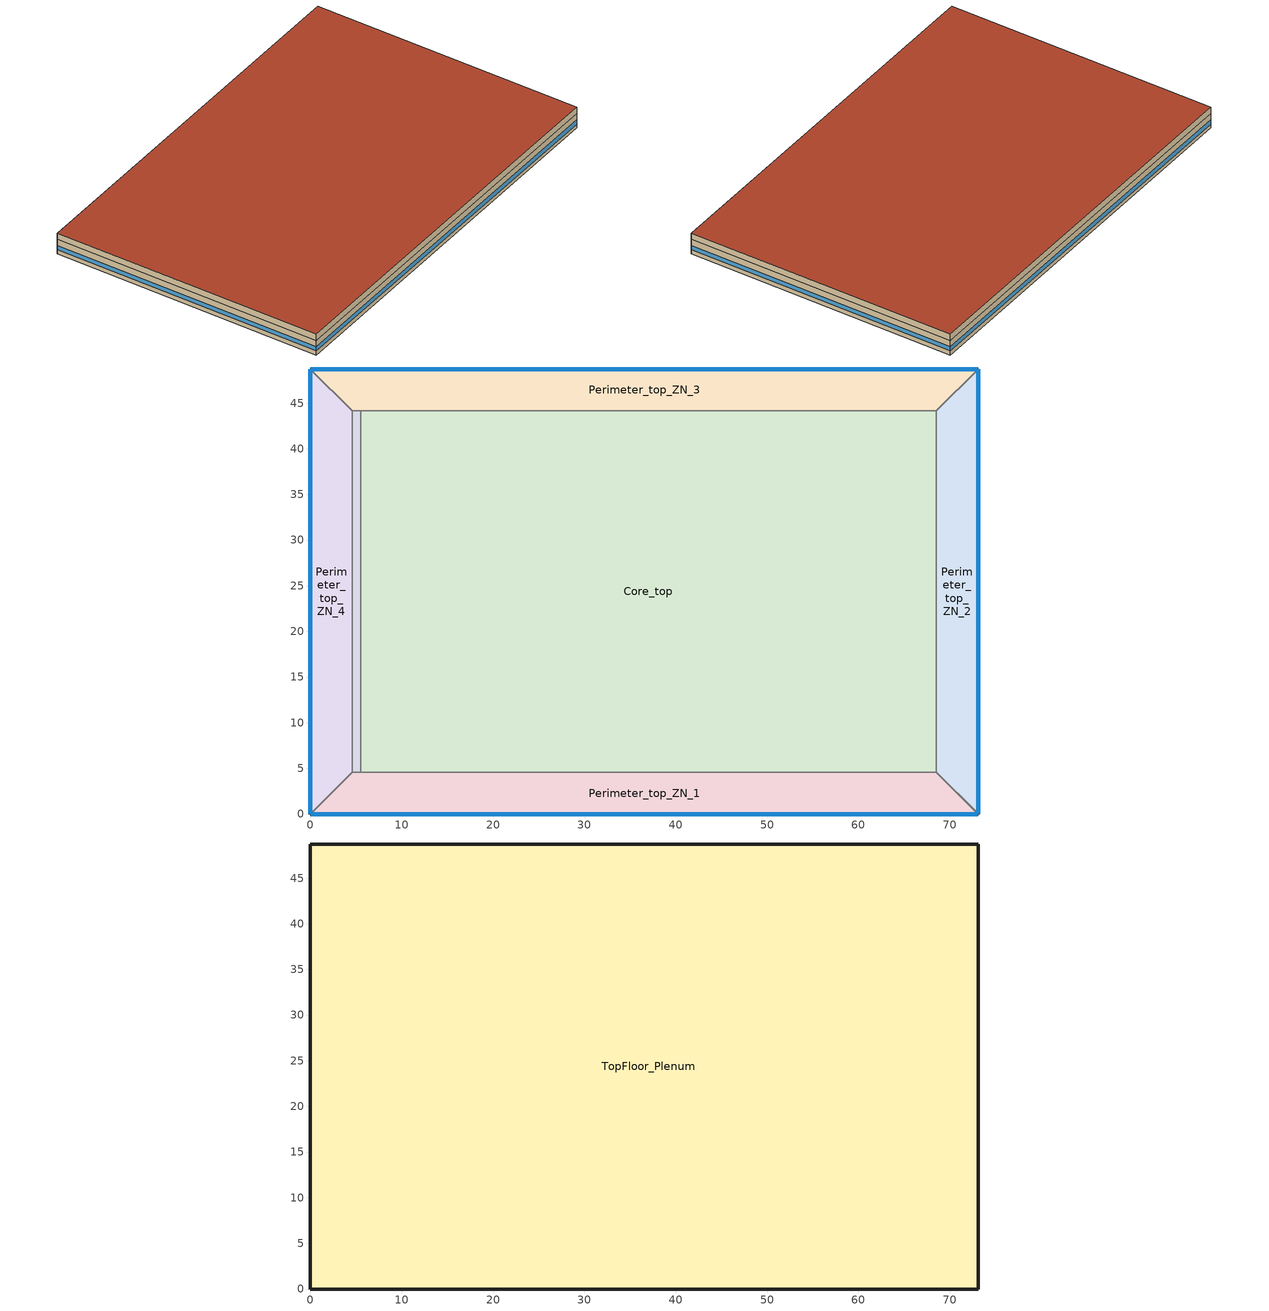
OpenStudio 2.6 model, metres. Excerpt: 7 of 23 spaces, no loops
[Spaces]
DataCenter_top_ZN_6
 floor adiabatic (BTAP-Int-Wall): 5.49,44.16 5.49,4.57 4.57,4.57 4.57,44.16 z43.6
 wall to Perimeter_top_ZN_4: 4.57,44.16 4.57,4.57 z43.6:46.34
 wall to Core_top: 5.49,4.57 5.49,44.16 z43.6:46.34
 wall to Perimeter_top_ZN_3: 5.49,44.16 4.57,44.16 z43.6:46.34
 wall to Perimeter_top_ZN_1: 4.57,4.57 5.49,4.57 z43.6:46.34
Perimeter_top_ZN_3
 floor adiabatic (BTAP-Int-Wall): 73.11,48.74 68.53,44.16 4.57,44.16 0,48.74 z43.6
 wall outside: 73.11,48.74 0,48.74 z43.6:46.34
 wall to Core_top: 5.49,44.16 68.53,44.16 z43.6:46.34
 wall to Perimeter_top_ZN_2: 68.53,44.16 73.11,48.74 z43.6:46.34
 wall to Perimeter_top_ZN_4: 0,48.74 4.57,44.16 z43.6:46.34
 window: 73.08,48.74 0.03,48.74 z44.36:45.15
Core_top
 floor adiabatic (BTAP-Int-Wall): 68.53,44.16 68.53,4.57 5.49,4.57 5.49,44.16 z43.6
 wall to Perimeter_top_ZN_1: 5.49,4.57 68.53,4.57 z43.6:46.34
 wall to Perimeter_top_ZN_2: 68.53,4.57 68.53,44.16 z43.6:46.34
Perimeter_top_ZN_2
 floor adiabatic (BTAP-Int-Wall): 73.11,48.74 73.11,0 68.53,4.57 68.53,44.16 z43.6
 wall outside: 73.11,0 73.11,48.74 z43.6:46.34
 wall to Perimeter_top_ZN_1: 68.53,4.57 73.11,0 z43.6:46.34
 window: 73.11,0.03 73.11,48.71 z44.36:45.15
Perimeter_top_ZN_1
 floor adiabatic (BTAP-Int-Wall): 68.53,4.57 73.11,0 0,0 4.57,4.57 z43.6
 wall outside: 0,0 73.11,0 z43.6:46.34
 wall to Perimeter_top_ZN_4: 4.57,4.57 0,0 z43.6:46.34
 window: 0.03,0 73.08,0 z44.36:45.15
Perimeter_top_ZN_4
 floor adiabatic (BTAP-Int-Wall): 0,48.74 4.57,44.16 4.57,4.57 0,0 z43.6
 wall outside: 0,48.74 0,0 z43.6:46.34
 window: 0,48.71 0,0.03 z44.36:45.15
TopFloor_Plenum
 floor to Perimeter_top_ZN_3: 73.11,48.74 68.53,44.16 4.57,44.16 0,48.74 z46.34
 floor to Perimeter_top_ZN_2: 73.11,48.74 73.11,0 68.53,4.57 68.53,44.16 z46.34
 floor to Perimeter_top_ZN_1: 68.53,4.57 73.11,0 0,0 4.57,4.57 z46.34
 floor to Perimeter_top_ZN_4: 0,48.74 4.57,44.16 4.57,4.57 0,0 z46.34
 floor to DataCenter_top_ZN_6: 5.49,44.16 5.49,4.57 4.57,4.57 4.57,44.16 z46.34
 floor to Core_top: 68.53,44.16 68.53,4.57 5.49,4.57 5.49,44.16 z46.34
 wall outside: 0,0 73.11,0 73.11,48.74 0,48.74 0,0 z46.34:47.56
 roof outside: 73.11,0 73.11,48.74 0,48.74 0,0 z47.56
[Building]
LargeOffice-CAN_QC_Kuujjuaq.AP.719060_CWEC2016.epw created: 2018-10-11 19:45:18 +0000: North Axis {deg}=0; Default Construction Set=BTAP-Mass at hdd = 8550.0; Standards Number of Stories=13; Standards Number of Above Ground Stories=12; Standards Building Type=LargeOffice
[Site]
Kuujjuaq AP_QC_CAN: Latitude {deg}=58.1; Longitude {deg}=-68.417; Time Zone {hr}=-5; Elevation {m}=39.9
[Site:WaterMainsTemperature]
Calculation Method=Correlation; Annual Average Outdoor Air Temperature {C}=-3.825; Maximum Difference In Monthly Average Outdoor Air Temperatures {deltaC}=36
[Site:GroundTemperature:BuildingSurface]
19.527, 19.502, 19.536, 19.598, 20.002, 21.64, 22.225, 22.375, 21.449, 20.121, 19.802, 19.633
[SizingPeriod:DesignDay] Barometric Pressure {Pa}=100847; Sky Clearness=0; Rain Indicator=0; Snow Indicator=0; Day of Month=21; Daylight Saving Time Indicator=0; Humidity Indicating Type=Wetbulb; Dry-Bulb Temperature Range Modifier Type=DefaultMultipliers
Name | Maximum Dry-Bulb Temperature {C} | Daily Dry-Bulb Temperature Range {deltaC} | Humidity Indicating Conditions at Maximum Dry-Bulb | Wind Speed {m/s} | Wind Direction {deg} | Month | Day Type | Solar Model Indicator | ASHRAE Taub | ASHRAE Taud
Kuujjuaq AP Ann Clg .4% Condns DB=>MWB | 24.1 | 10.3 | 16.2 | 4 | 210 | 7 | SummerDesignDay | ASHRAETau | 0.364 | 2.418
Kuujjuaq AP Ann Htg 99.6% Condns DB | -36.2 | 0 | -36.2 | 2.2 | 220 | 1 | WinterDesignDay | ASHRAEClearSky
[Material:NoMass] Roughness=Smooth; Thermal Absorptance=0.9; Solar Absorptance=0.7
Name | Thermal Resistance {m2-K/W} | Visible Absorptance
Typical Carpet Pad | 0.21648 | 0.8
Typical Insulation 1 | 6.78179 | 0.7
Typical Insulation 2 | 5.19354 | 0.7
Typical Insulation 3 | 7.04224 | 0.7
Typical Carpet Pad 2 | 2.57255 | 0.8
Typical Carpet Pad 3 | 4.69593 | 0.8
Typical Insulation 4 | 0.624982 | 0.7
Typical Insulation 5 | 0.625 | 0.7
[Material]
Name | Roughness | Thickness {m} | Conductivity {W/m-K} | Density {kg/m3} | Specific Heat {J/kg-K} | Thermal Absorptance | Solar Absorptance | Visible Absorptance
100mm Normalweight concrete floor | MediumSmooth | 0.1016 | 2.31 | 2322 | 832
G01 13mm gypsum board | Smooth | 0.0127 | 0.16 | 800 | 1090 | 0.9 | 0.7 | 0.5
G05 25mm wood | MediumSmooth | 0.0254 | 0.15 | 608 | 1630 | 0.9 | 0.5 | 0.5
4 in. Normalweight Concrete Floor | MediumRough | 0.1016 | 2.31 | 2322 | 832 | 0.9 | 0.7 | 0.7
1IN Stucco | Smooth | 0.0253 | 0.6918 | 1858 | 837 | 0.9 | 0.7 | 0.92
8IN CONCRETE HW RefBldg | Rough | 0.2032 | 1.311 | 2240 | 836.8 | 0.9 | 0.7 | 0.7
1/2IN Gypsum | Smooth | 0.0127 | 0.16 | 784.9 | 830 | 0.9 | 0.4 | 0.4
Metal Roof Surface; F08 Metal surface | Smooth | 0.0008 | 45.28 | 7824 | 500 | 0.9 | 0.7 | 0.7
6 in. Normalweight Concrete Floor | MediumRough | 0.1524 | 2.31 | 2322 | 832 | 0.9 | 0.7 | 0.7
[Construction]
BTAP-Int-Floor: 100mm Normalweight concrete floor, Typical Carpet Pad
BTAP-Int-Wall: G01 13mm gypsum board, G01 13mm gypsum board
BTAP-Int-Ceiling: Typical Carpet Pad, 100mm Normalweight concrete floor
BTAP-Ext-DaylightDiffuser: SimpleGlazing
BTAP-Int-Door: G05 25mm wood
BTAP-Ext-Floor-Mass:U-0.142: Typical Insulation 1, 4 in. Normalweight Concrete Floor, Typical Carpet Pad
BTAP-Ext-Wall-Mass:U-0.183: 1IN Stucco, 8IN CONCRETE HW RefBldg, Typical Insulation 2, 1/2IN Gypsum
BTAP-Ext-Roof-Metal:U-0.142: Metal Roof Surface, Typical Insulation 3
BTAP-Grnd-Floor-Mass:U-0.379: 6 in. Normalweight Concrete Floor, Typical Carpet Pad 2
BTAP-Grnd-Roof-Mass:U-0.21: 6 in. Normalweight Concrete Floor, Typical Carpet Pad 3
BTAP-Ext-Door:U-1.6: F08 Metal surface, Typical Insulation 4
BTAP-Ext-OverHeadDoor:U-1.6: Typical Insulation 5
BTAP-Ext-DaylightDiffuser:U=0.160 SHGC=0.600: SimpleGlazing:U=0.160 SHGC=0.600
[DefaultConstructionSet]
BTAP-Mass at hdd = 8550.0: Default Exterior Surface Constructions=BTAP-Mass at hdd = 8550.0; Default Interior Surface Constructions=Default Surface Constructions 2; Default Ground Contact Surface Constructions=BTAP-Mass at hdd = 8550.0 1; Default Exterior SubSurface Constructions=BTAP-Mass at hdd = 8550.0; Default Interior SubSurface Constructions=Default Sub Surface Constructions 2; Interior Partition Construction=BTAP-Int-Door
[DefaultSurfaceConstructions]
Name | Floor Construction | Wall Construction | Roof Ceiling Construction
Default Surface Constructions 2 | BTAP-Int-Floor | BTAP-Int-Wall | BTAP-Int-Ceiling
BTAP-Mass at hdd = 8550.0 | BTAP-Ext-Floor-Mass:U-0.142 | BTAP-Ext-Wall-Mass:U-0.183 | BTAP-Ext-Roof-Metal:U-0.142
BTAP-Mass at hdd = 8550.0 1 | BTAP-Grnd-Floor-Mass:U-0.379 | BTAP-Grnd-Roof-Mass:U-0.21 | BTAP-Grnd-Roof-Mass:U-0.21
[DefaultSubSurfaceConstructions]
Name | Fixed Window Construction | Operable Window Construction | Door Construction | Glass Door Construction | Overhead Door Construction | Skylight Construction | Tubular Daylight Dome Construction | Tubular Daylight Diffuser Construction
Default Sub Surface Constructions 2 | BTAP-Ext-DaylightDiffuser | BTAP-Ext-DaylightDiffuser | BTAP-Int-Door
BTAP-Mass at hdd = 8550.0 | BTAP-Ext-DaylightDiffuser:U=0.160 SHGC=0.600 | BTAP-Ext-DaylightDiffuser:U=0.160 SHGC=0.600 | BTAP-Ext-Door:U-1.6 | BTAP-Ext-DaylightDiffuser:U=0.160 SHGC=0.600 | BTAP-Ext-OverHeadDoor:U-1.6 | BTAP-Ext-DaylightDiffuser:U=0.160 SHGC=0.600 | BTAP-Ext-DaylightDiffuser:U=0.160 SHGC=0.600 | BTAP-Ext-DaylightDiffuser:U=0.160 SHGC=0.600
[WindowMaterial:SimpleGlazingSystem] Solar Heat Gain Coefficient=0.6; Visible Transmittance=0.21
Name | U-Factor {W/m2-K}
SimpleGlazing | 2.2
SimpleGlazing:U=0.160 SHGC=0.600 | 1.6
[Space] Building Story=Building Story 3
Name | Space Type | Thermal Zone | Part of Total Floor Area
DataCenter_top_ZN_6 | Space Function Office - open plan | Sp-DataCenter_top_ZN_6 Sys-6 Flr-4 Sch-A HPlcmt-core ZN
Perimeter_top_ZN_3 | Space Function Office - open plan | Sp-Perimeter_top_ZN_3 Sys-6 Flr-4 Sch-A HPlcmt-north ZN | Yes
Core_top | Space Function Office - open plan | Sp-Core_top Sys-6 Flr-4 Sch-A HPlcmt-core ZN | Yes
Perimeter_top_ZN_2 | Space Function Office - open plan | Sp-Perimeter_top_ZN_2 Sys-6 Flr-4 Sch-A HPlcmt-east ZN | Yes
Perimeter_top_ZN_1 | Space Function Office - open plan | Sp-Perimeter_top_ZN_1 Sys-6 Flr-4 Sch-A HPlcmt-south ZN | Yes
TopFloor_Plenum | Space Function - undefined - | Sp-TopFloor_Plenum Sys-0 Flr-4 Sch-- undefined - HPlcmt-north ZN | No
Perimeter_top_ZN_4 | Space Function Office - open plan | Sp-Perimeter_top_ZN_4 Sys-6 Flr-4 Sch-A HPlcmt-west ZN | Yes
[BuildingStory]
Building Story 3: Nominal Z Coordinate {m}=43.5952
[SpaceType] Standards Building Type=Space Function
Name | Default Schedule Set | Design Specification Outdoor Air Object | Standards Space Type
Space Function Office - open plan | Space Function Office - open plan Schedule Set | Space Function Office - open plan Ventilation | Office - open plan
Space Function - undefined - | Space Function - undefined - Schedule Set | Space Function - undefined - Ventilation | - undefined -
[DesignSpecification:OutdoorAir] Outdoor Air Flow per Person {m3/s-person}=0; Outdoor Air Flow Air Changes per Hour {1/hr}=0
Name | Outdoor Air Flow per Floor Area {m3/s-m2} | Outdoor Air Method | Outdoor Air Flow Rate {m3/s}
Space Function - undefined - Ventilation | 0
Space Function Office - open plan Ventilation | 0.0004318 | Sum | 0
[DefaultScheduleSet] Infiltration Schedule=Always On
Name | Number of People Schedule | People Activity Level Schedule | Lighting Schedule | Electric Equipment Schedule
Space Function - undefined - Schedule Set
Space Function Office - open plan Schedule Set | NECB-A-Occupancy | NECB-Activity | NECB-A-Lighting | NECB-A-Electric-Equipment
[ThermostatSetpoint:DualSetpoint]
Name | Heating Setpoint Temperature Schedule | Cooling Setpoint Temperature Schedule
Space Function - undefined - Thermostat 6
Space Function Office - open plan Thermostat 33; Space Function Office - open plan Thermostat 34; Space Function Office - open plan Thermostat 35; Space Function Office - open plan Thermostat 36; Space Function Office - open plan Thermostat 37; Space Function Office - open plan Thermostat 38 | NECB-A-Thermostat Setpoint-Heating | NECB-A-Thermostat Setpoint-Cooling
[People:Definition]
Space Function Office - open plan People Definition: Number of People Calculation Method=People/Area; People per Space Floor Area {person/m2}=0.0500522; Fraction Radiant=0.3
[People]
Space Function Office - open plan People: People Definition=Space Function Office - open plan People Definition; Space or SpaceType=Space Function Office - open plan; Work Efficiency Schedule=Work Efficiency Schedule; Clothing Insulation Schedule=Clothing Schedule; Air Velocity Schedule=Air Velocity Schedule; Multiplier=1
[Lights:Definition]
Space Function Office - open plan Lights Definition: Design Level Calculation Method=Watts/Area; Watts per Space Floor Area {W/m2}=10.9999; Fraction Radiant=0.5; Fraction Visible=0.2
[Lights]
Space Function Office - open plan Lights: Lights Definition=Space Function Office - open plan Lights Definition; Space or SpaceType=Space Function Office - open plan; Fraction Replaceable=1
[ElectricEquipment:Definition]
Space Function Office - open plan Elec Equip Definition: Design Level Calculation Method=Watts/Area; Watts per Space Floor Area {W/m2}=7.49994; Fraction Radiant=0.5
[ElectricEquipment]
Space Function Office - open plan Elec Equip: Electric Equipment Definition=Space Function Office - open plan Elec Equip Definition; Space or SpaceType=Space Function Office - open plan
[SpaceInfiltration:DesignFlowRate] Schedule=Always On Discrete; Design Flow Rate Calculation Method=Flow/ExteriorArea; Flow per Exterior Surface Area {m3/s-m2}=0.00025; Constant Term Coefficient=0; Temperature Term Coefficient=0; Velocity Term Coefficient=0.224; Velocity Squared Term Coefficient=0
Name | Space or SpaceType
Perimeter_top_ZN_1 Infiltration | Perimeter_top_ZN_1
Perimeter_top_ZN_2 Infiltration | Perimeter_top_ZN_2
Perimeter_top_ZN_3 Infiltration | Perimeter_top_ZN_3
Perimeter_top_ZN_4 Infiltration | Perimeter_top_ZN_4
TopFloor_Plenum Infiltration | TopFloor_Plenum
[ThermalZone] Use Ideal Air Loads=No
Name | Thermostat
Sp-TopFloor_Plenum Sys-0 Flr-4 Sch-- undefined - HPlcmt-north ZN | Space Function - undefined - Thermostat 6
Sp-Perimeter_top_ZN_3 Sys-6 Flr-4 Sch-A HPlcmt-north ZN | Space Function Office - open plan Thermostat 33
Sp-Perimeter_top_ZN_2 Sys-6 Flr-4 Sch-A HPlcmt-east ZN | Space Function Office - open plan Thermostat 34
Sp-Perimeter_top_ZN_4 Sys-6 Flr-4 Sch-A HPlcmt-west ZN | Space Function Office - open plan Thermostat 35
Sp-Perimeter_top_ZN_1 Sys-6 Flr-4 Sch-A HPlcmt-south ZN | Space Function Office - open plan Thermostat 36
Sp-Core_top Sys-6 Flr-4 Sch-A HPlcmt-core ZN | Space Function Office - open plan Thermostat 37
Sp-DataCenter_top_ZN_6 Sys-6 Flr-4 Sch-A HPlcmt-core ZN | Space Function Office - open plan Thermostat 38
[Sizing:Zone] Zone Cooling Design Supply Air Temperature Input Method=SupplyAirTemperature; Zone Cooling Design Supply Air Temperature {C}=14; Zone Cooling Design Supply Air Temperature Difference {deltaC}=11.11; Zone Heating Design Supply Air Temperature Input Method=SupplyAirTemperature; Zone Heating Design Supply Air Temperature {C}=40; Zone Heating Design Supply Air Temperature Difference {deltaC}=11.11; Zone Cooling Design Supply Air Humidity Ratio {kg-H2O/kg-air}=0.0085; Zone Heating Design Supply Air Humidity Ratio {kg-H2O/kg-air}=0.008; Cooling Design Air Flow Method=DesignDay; Heating Design Air Flow Method=DesignDay; Account for Dedicated Outdoor Air System=No; Dedicated Outdoor Air System Control Strategy=NeutralSupplyAir; Dedicated Outdoor Air Low Setpoint Temperature for Design {C}=autosize; Dedicated Outdoor Air High Setpoint Temperature for Design {C}=autosize
Sp-GroundFloor_Plenum Sys-0 Flr-2 Sch-- undefined - HPlcmt-north ZN; Sp-MidFloor_Plenum Sys-0 Flr-3 Sch-- undefined - HPlcmt-north ZN; Sp-TopFloor_Plenum Sys-0 Flr-4 Sch-- undefined - HPlcmt-north ZN
[AvailabilityManager:NightCycle] Control Type=CycleOnAny; Thermostat Tolerance {deltaC}=1; Cycling Run Time {s}=3600
Availability Manager Night Cycle 1; Availability Manager Night Cycle 2; Availability Manager Night Cycle 3; Availability Manager Night Cycle 4
[HeatExchanger:AirToAir:SensibleAndLatent]
VAV with Reheat 2 ERV: Availability Schedule=Always On Discrete; Nominal Supply Air Flow Rate {m3/s}=autosize; Sensible Effectiveness at 100% Heating Air Flow=0.5; Latent Effectiveness at 100% Heating Air Flow=0.5; Sensible Effectiveness at 75% Heating Air Flow=0.5; Latent Effectiveness at 75% Heating Air Flow=0.5; Sensible Effectiveness at 100% Cooling Air Flow=0.5; Latent Effectiveness at 100% Cooling Air Flow=0.5; Sensible Effectiveness at 75% Cooling Air Flow=0.5; Latent Effectiveness at 75% Cooling Air Flow=0.5; Nominal Electric Power {W}=110441; Supply Air Outlet Temperature Control=Yes; Heat Exchanger Type=Rotary; Frost Control Type=ExhaustOnly; Threshold Temperature {C}=-23.3; Initial Defrost Time Fraction=0.167; Rate of Defrost Time Fraction Increase {1/K}=1.44; Economizer Lockout=Yes
[SetpointManager:OutdoorAirPretreat]
Setpoint Manager Outdoor Air Pretreat 1: Minimum Setpoint Temperature {C}=-99; Maximum Setpoint Temperature {C}=99; Minimum Setpoint Humidity Ratio {kgWater/kgDryAir}=1e-05; Maximum Setpoint Humidity Ratio {kgWater/kgDryAir}=1
[Schedule:Ruleset]
Always On: Default Day Schedule=Always On Default
Clothing Schedule: Default Day Schedule=Clothing Schedule Default Winter Clothes
Air Velocity Schedule: Default Day Schedule=Air Velocity Schedule Default
Work Efficiency Schedule: Default Day Schedule=Work Efficiency Schedule Default
NECB-A-Occupancy: Default Day Schedule=NECB-A-Occupancy Default
NECB-Activity: Default Day Schedule=NECB-Activity Default; Summer Design Day Schedule=NECB-Activity Summer Design Day; Winter Design Day Schedule=NECB-Activity Winter Design Day
NECB-A-Lighting: Default Day Schedule=NECB-A-Lighting Default
NECB-A-Electric-Equipment: Default Day Schedule=NECB-A-Electric-Equipment Default
NECB-A-Thermostat Setpoint-Heating: Default Day Schedule=NECB-A-Thermostat Setpoint-Heating Default
NECB-A-Thermostat Setpoint-Cooling: Default Day Schedule=NECB-A-Thermostat Setpoint-Cooling Default
[Schedule:Day]
Always On Default; Clothing Schedule Default Winter Clothes: 24, 0, 1
Clothing Schedule Summer Clothes: 24, 0, 0.5
Air Velocity Schedule Default; NECB-A-Electric-Equipment Sat Day; NECB-A-Electric-Equipment Sun|Hol Day: 24, 0, 0.2
Work Efficiency Schedule Default; NECB-A-Occupancy Sat Day; NECB-A-Occupancy Sun|Hol Day: 24, 0, 0
NECB-A-Occupancy Default; NECB-A-Occupancy Default|Wkdy Day: 7, 0, 0, 8, 0, 0.1, 9, 0, 0.7, 12, 0, 0.9, 14, 0, 0.5, 17, 0, 0.9, 18, 0, 0.7, 19, 0, 0.3, 23, 0, 0.1, 24, 0, 0
NECB-Activity Default; NECB-Activity Winter Design Day; NECB-Activity Summer Design Day: 24, 0, 130
NECB-A-Lighting Default; NECB-A-Lighting Default|Wkdy Day: 7, 0, 0.05, 8, 0, 0.3, 9, 0, 0.8, 17, 0, 0.9, 18, 0, 0.8, 19, 0, 0.5, 21, 0, 0.3, 23, 0, 0.1, 24, 0, 0.05
NECB-A-Lighting Sat Day; NECB-A-Lighting Sun|Hol Day: 24, 0, 0.05
NECB-A-Electric-Equipment Default; NECB-A-Electric-Equipment Default|Wkdy Day: 7, 0, 0.2, 8, 0, 0.3, 9, 0, 0.8, 18, 0, 0.9, 19, 0, 0.5, 21, 0, 0.3, 24, 0, 0.2
NECB-A-Thermostat Setpoint-Heating Default; NECB-A-Thermostat Setpoint-Heating Default|Wkdy Day: 6, 0, 18, 7, 0, 20, 21, 0, 22, 24, 0, 18
NECB-A-Thermostat Setpoint-Heating Sat Day; NECB-A-Thermostat Setpoint-Heating Sun|Hol Day: 24, 0, 18
NECB-A-Thermostat Setpoint-Cooling Default; NECB-A-Thermostat Setpoint-Cooling Default|Wkdy Day: 6, 0, 35, 21, 0, 24, 24, 0, 35
NECB-A-Thermostat Setpoint-Cooling Sat Day; NECB-A-Thermostat Setpoint-Cooling Sun|Hol Day: 24, 0, 35
[Schedule:Rule] Date Specification Type=DateRange; Start Day=1
Name | Schedule Ruleset | Rule Order | Day Schedule | Start Month | End Month | End Day | Apply Monday | Apply Tuesday | Apply Wednesday | Apply Thursday | Apply Friday | Apply Saturday | Apply Sunday
Schedule Rule 1 | Clothing Schedule | 0 | Clothing Schedule Summer Clothes | 5 | 9 | 30
Schedule Rule 2 | NECB-A-Occupancy | 2 | NECB-A-Occupancy Default|Wkdy Day | 1 | 12 | 31 | Yes | Yes | Yes | Yes | Yes
Schedule Rule 3 | NECB-A-Occupancy | 1 | NECB-A-Occupancy Sat Day | 1 | 12 | 31 |  |  |  |  |  | Yes
Schedule Rule 4 | NECB-A-Occupancy | 0 | NECB-A-Occupancy Sun|Hol Day | 1 | 12 | 31 |  |  |  |  |  |  | Yes
Schedule Rule 5 | NECB-A-Lighting | 2 | NECB-A-Lighting Default|Wkdy Day | 1 | 12 | 31 | Yes | Yes | Yes | Yes | Yes
Schedule Rule 6 | NECB-A-Lighting | 1 | NECB-A-Lighting Sat Day | 1 | 12 | 31 |  |  |  |  |  | Yes
Schedule Rule 7 | NECB-A-Lighting | 0 | NECB-A-Lighting Sun|Hol Day | 1 | 12 | 31 |  |  |  |  |  |  | Yes
Schedule Rule 8 | NECB-A-Electric-Equipment | 2 | NECB-A-Electric-Equipment Default|Wkdy Day | 1 | 12 | 31 | Yes | Yes | Yes | Yes | Yes
Schedule Rule 9 | NECB-A-Electric-Equipment | 1 | NECB-A-Electric-Equipment Sat Day | 1 | 12 | 31 |  |  |  |  |  | Yes
Schedule Rule 10 | NECB-A-Electric-Equipment | 0 | NECB-A-Electric-Equipment Sun|Hol Day | 1 | 12 | 31 |  |  |  |  |  |  | Yes
Schedule Rule 11 | NECB-A-Thermostat Setpoint-Heating | 2 | NECB-A-Thermostat Setpoint-Heating Default|Wkdy Day | 1 | 12 | 31 | Yes | Yes | Yes | Yes | Yes
Schedule Rule 12 | NECB-A-Thermostat Setpoint-Heating | 1 | NECB-A-Thermostat Setpoint-Heating Sat Day | 1 | 12 | 31 |  |  |  |  |  | Yes
Schedule Rule 13 | NECB-A-Thermostat Setpoint-Heating | 0 | NECB-A-Thermostat Setpoint-Heating Sun|Hol Day | 1 | 12 | 31 |  |  |  |  |  |  | Yes
Schedule Rule 14 | NECB-A-Thermostat Setpoint-Cooling | 2 | NECB-A-Thermostat Setpoint-Cooling Default|Wkdy Day | 1 | 12 | 31 | Yes | Yes | Yes | Yes | Yes
Schedule Rule 15 | NECB-A-Thermostat Setpoint-Cooling | 1 | NECB-A-Thermostat Setpoint-Cooling Sat Day | 1 | 12 | 31 |  |  |  |  |  | Yes
Schedule Rule 16 | NECB-A-Thermostat Setpoint-Cooling | 0 | NECB-A-Thermostat Setpoint-Cooling Sun|Hol Day | 1 | 12 | 31 |  |  |  |  |  |  | Yes
[Schedule:Constant]
Always On Discrete: Value=1
